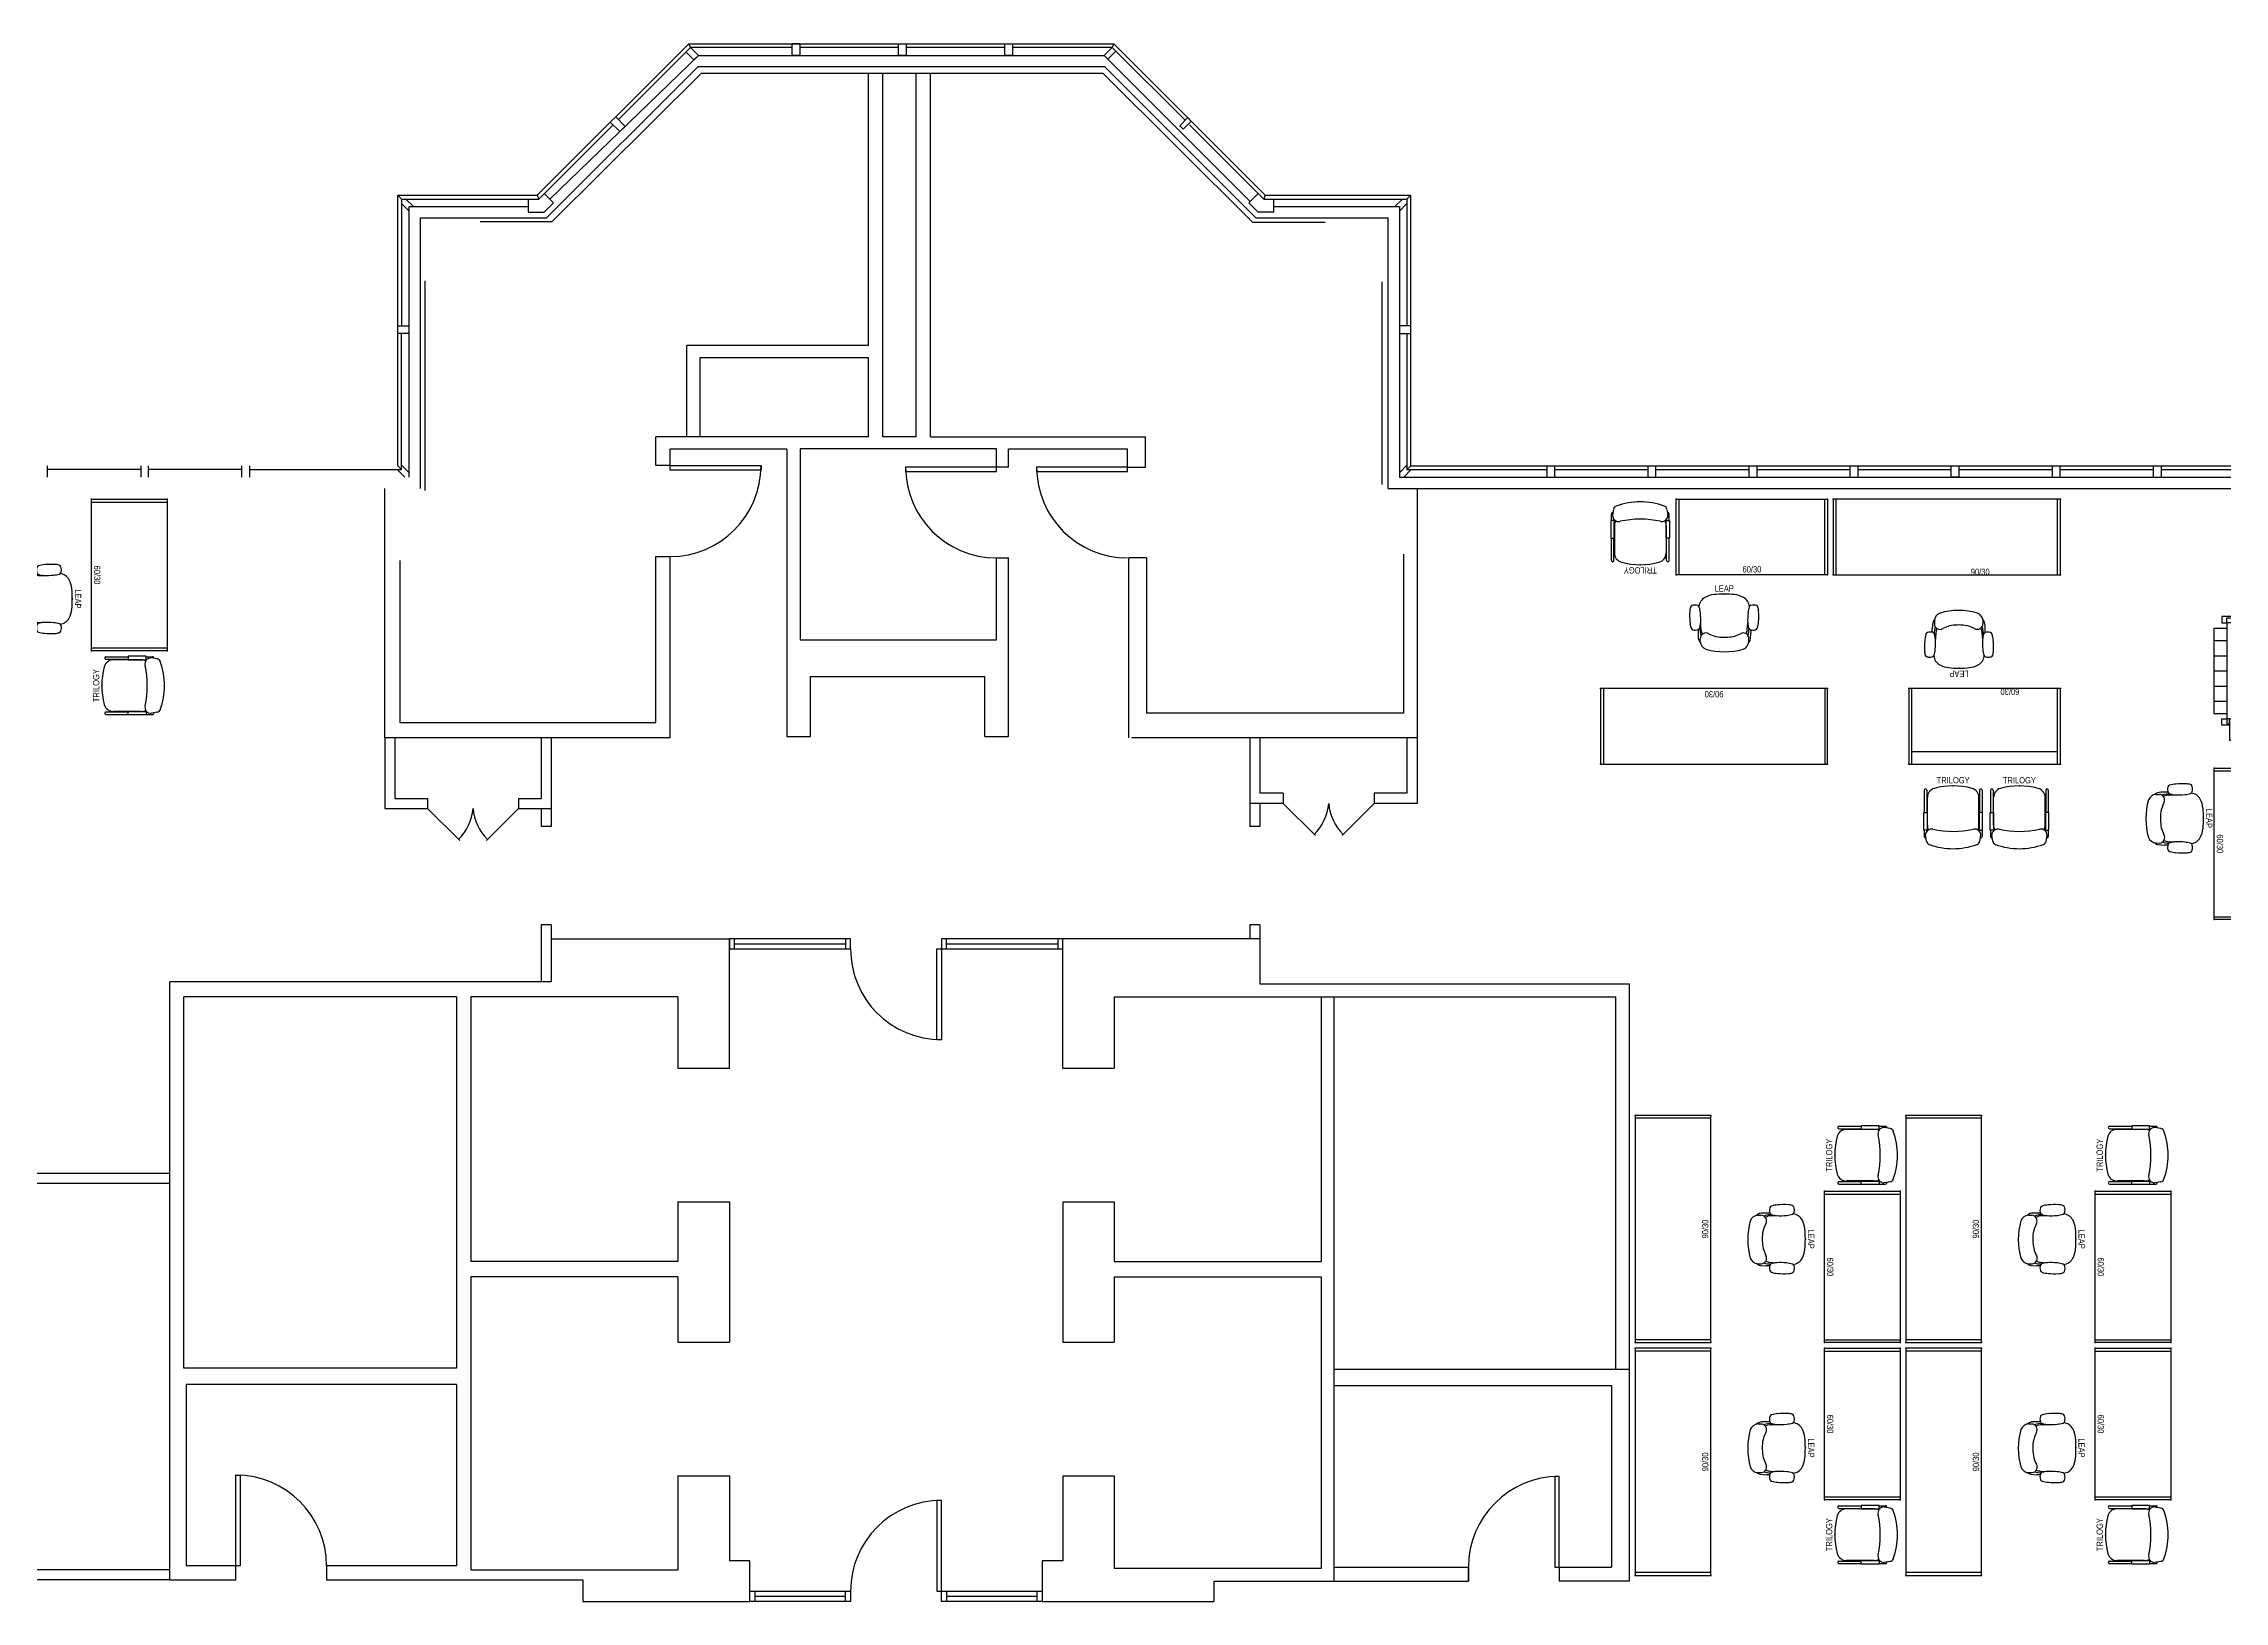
# Model space of a CAD drawing. Header units: inches. Extents: x 0 to 2565, y -97 to 1116.
# Drawn here: x 945 to 1809, y 499 to 1116 of the extents above; entities that cross this region are included whole.
import ezdxf
from ezdxf.enums import TextEntityAlignment as Align

# ---------------------------------------------------------------- set-up
doc = ezdxf.new("R2010")
doc.units = ezdxf.units.IN
doc.header["$MEASUREMENT"] = 0
for name, color, linetype in [('A-DOOR', 5, 'Continuous'), ('A-EQPM-MOVE', 5, 'Continuous'), ('A-EQPM-TEXT', 7, 'Continuous'), ('A-FURN', 1, 'Continuous'), ('A-FURN-P-FREE', 1, 'Continuous'), ('A-FURN-P-FREE-T', 7, 'Continuous'), ('A-FURN-P-SEAT', 1, 'Continuous'), ('A-FURN-P-SEAT-T', 7, 'Continuous'), ('A-GLAZ', 4, 'Continuous'), ('A-WALL-EXTR', 3, 'Continuous'), ('A-WALL-INTR', 3, 'Continuous')]:
    doc.layers.add(name, color=color, linetype=linetype)
doc.styles.add('Notes', font='ARIALN.TTF')
doc.styles.get("Standard").update_dxf_attribs({"font": 'arial.ttf'})

# ---------------------------------------------------------------- blocks, each defined once
blk = doc.blocks.new('P_9283A')
at = {"layer": 'A-FURN-P-FREE'}
for p, q in [((0, 0), (0, -30)), ((90, 0), (0, 0)), ((1.125, -30), (1.125, 0)), ((88.875, -30), (88.875, 0)), ((90, -30), (90, 0)), ((0, -30), (90, -30))]:
    blk.add_line(p, q, dxfattribs=at)
for p in [(0, 0), (90, 0), (0, -30), (90, -30)]:
    blk.add_point(p, dxfattribs=at)
at = {"layer": 'A-FURN-P-FREE-T', "style": 'Notes', "flags": 1}
for tag in ['CAPPN', 'CAPMG', 'CAPMC', 'CAPQT', 'CAPDH', 'CAPGC']:
    blk.add_attdef(tag, (0, 0), '', height=0.001, dxfattribs=at)
at = {"layer": 'A-FURN-P-FREE-T', "style": 'Notes'}
blk.add_attdef('CAPTG', text='', height=2.5, dxfattribs=at).set_placement((45, -29), align=Align.CENTER)
blk = doc.blocks.new('P_9259A')
at = {"layer": 'A-FURN-P-FREE'}
for p, q in [((0, 0), (60, 0)), ((0, -30), (0, 0)), ((1.125, -30), (1.125, 0)), ((58.875, -30), (58.875, 0)), ((60, 0), (60, -30)), ((60, -30), (0, -30))]:
    blk.add_line(p, q, dxfattribs=at)
for p in [(0, 0), (60, 0), (0, -30), (60, -30)]:
    blk.add_point(p, dxfattribs=at)
at = {"layer": 'A-FURN-P-FREE-T', "style": 'Notes', "flags": 1}
for tag in ['CAPPN', 'CAPMG', 'CAPMC', 'CAPQT', 'CAPDH', 'CAPGC']:
    blk.add_attdef(tag, (0, 0), '', height=0.001, dxfattribs=at)
at = {"layer": 'A-FURN-P-FREE-T', "style": 'Notes'}
blk.add_attdef('CAPTG', text='', height=2.5, dxfattribs=at).set_placement((30, -29), align=Align.CENTER)
blk = doc.blocks.new('P_462LEAP9L')
at = {"layer": 'A-FURN-P-SEAT'}
for p, q in [((-10.34375, -14.09375), (-10.34375, -16.90625)), ((-9.21875, -13.4375), (-9.3125, -10.46875)), ((9.15625, -14.0625), (9.34375, -11.46875)), ((10.40625, -17.90625), (10.59375, -15.53125)), ((10.59375, -14.15625), (10.59375, -15.53125)), ((-9.5, -18.875), (-9.5, -17.59375)), ((9.75, -18.875), (9.78125, -17.40625))]:
    blk.add_line(p, q, dxfattribs=at)
for centre, radius, start, end in [((12.28125, -8.46875), 25.98489, 176.57120906, 185.47033084), ((-6.15625, -7.34375), 7.54303, 163.34267626, 176.57131835), ((-12.40625, -5.46875), 1, 110.36924536, 163.34267626), ((-11.5, -7.9375), 3.60212, 75.38580874, 110.3701811), ((-10.84375, -5.40625), 1, 16.20033957, 75.38580874), ((-5.40625, -5.3125), 4.60309, 118.75166333, 175.08959077), ((-22.1875, -8.6875), 12.82375, 5.83463616, 16.20033957), ((-37.0625, -10.21875), 27.76665, 357.45606508, 5.83460842), ((-3.25, -9.21875), 9.05777, 95.41733289, 118.75175895), ((0, -43.46875), 43.46307, 84.58250819, 95.41755829), ((3.25, -9.21875), 9.05777, 61.24823923, 84.58267212), ((5.40625, -5.3125), 4.60309, 4.91041125, 61.24833485), ((37.0625, -10.21875), 27.76665, 174.16539787, 182.54394995), ((22.1875, -8.6875), 12.82375, 163.7996569, 174.16537055), ((10.84375, -5.40625), 1, 104.61419627, 163.7996569), ((11.5, -7.9375), 3.60212, 69.62982391, 104.61419627), ((12.40625, -5.46875), 1, 16.65732704, 69.63075281), ((6.15625, -7.34375), 7.54303, 3.42868602, 16.65732704), ((-12.28125, -8.46875), 25.98489, 354.52965687, 3.42879168), ((0.21875, -9.625), 13.88466, 185.47035816, 195.93930329), ((-12.15625, -13.15625), 1, 195.93930329, 254.01743999), ((-11.46875, -10.6875), 3.57363, 254.01735803, 289.17264221), ((-6.71875, -16.9375), 3.62425, 179.61516483, 221.21343476), ((-10.625, -13.125), 1, 289.17215044, 347.01849784), ((-24.4375, -9.9375), 15.1794, 347.01847052, 354.21563209), ((-3.03125, -14), 6.60861, 172.57800727, 202.01037157), ((-7.25, -17.625), 2.22994, 60.32268713, 179.23734609), ((-4.40625, -13.59375), 4.81682, 178.03851128, 208.27290372), ((1.03125, -0.625), 16.70801, 244.47096655, 257.95397853), ((0, 1.0625), 18.17117, 262.26661462, 281.8116927), ((-1.65625, 1.15625), 18.68013, 286.74199645, 295.60381173), ((7.5625, -17.5625), 2.21245, 4.29278328, 121.46600782), ((3.84375, -13.5625), 5.35026, 336.32575473, 354.35638863), ((24.4375, -9.9375), 15.1794, 185.78436927, 192.98151719), ((2.96875, -14.09375), 6.84958, 340.41810355, 3.21448339), ((10.625, -13.125), 1, 192.98151719, 250.82785093), ((11.46875, -10.6875), 3.57363, 250.82735915, 285.98264334), ((12.15625, -13.15625), 1, 285.98253406, 344.06069808), ((-0.21875, -9.625), 13.88466, 344.06069808, 354.52965687), ((-6, -18.53125), 3.53954, 185.25203799, 248.41993604), ((0.125, 5.125), 27.96808, 254.63207505, 285.36792632), ((6.28125, -18.59375), 3.47662, 290.94032249, 355.38766523), ((7.84375, -17.46875), 2.60135, 315.24921163, 350.23830366)]:
    blk.add_arc(centre, radius, start, end, dxfattribs=at)
blk.add_point((0, 0), dxfattribs=at)
at = {"layer": 'A-FURN-P-SEAT-T', "style": 'Notes'}
blk.add_attdef('CAPTG', text='', height=2.5, dxfattribs=at).set_placement((0, 1), align=Align.CENTER)
at = {"layer": 'A-FURN-P-SEAT-T', "style": 'Notes', "flags": 1}
for tag in ['CAPPN', 'CAPMG', 'CAPMC', 'CAPQT', 'CAPDH', 'CAPGC']:
    blk.add_attdef(tag, (0, 0), '', height=0.001, dxfattribs=at)
blk = doc.blocks.new('P_421482N')
at = {"layer": 'A-FURN-P-SEAT'}
for p, q in [((-11.44, -1.66), (-11.44, -10.5)), ((-10.44, -1.66), (-10.44, -10.5)), ((-10.22, -15.56), (-10.22, -4.62)), ((10.22, -15.56), (10.22, -4.62)), ((10.44, -1.66), (10.44, -10.5)), ((11.44, -1.66), (11.44, -10.5)), ((-11.62, -17.53), (-11.62, -10.5)), ((-11.62, -10.5), (-10.28, -10.5)), ((-10.28, -10.5), (-10.28, -17.53)), ((-10.28, -16.56), (-10.12, -16.53)), ((10.28, -16.56), (10.12, -16.53)), ((10.28, -10.5), (10.28, -17.53)), ((11.62, -10.5), (10.28, -10.5)), ((11.62, -17.53), (11.62, -10.5)), ((-10.28, -17.53), (-11.62, -17.53)), ((-11.44, -17.53), (-11.44, -20.09)), ((-10.56, -21.91), (-10.97, -19.56)), ((-10.44, -17.53), (-10.44, -17.94)), ((10.28, -17.53), (11.62, -17.53)), ((10.44, -17.53), (10.44, -17.94)), ((10.56, -21.91), (10.97, -19.56)), ((11.44, -17.53), (11.44, -20.09))]:
    blk.add_line(p, q, dxfattribs=at)
for centre, radius, start, end in [((0, -28.62), 28.62, 74.81071, 105.18413), ((-10.94, -1.66), 0.498, 359.9928, 180.00719), ((-6.53, -4.56), 3.7, 105.18432, 180.7989), ((6.53, -4.56), 3.7, 359.2011, 74.81568), ((10.94, -1.66), 0.498, 359.9928, 180.00719), ((-8.53, -19.56), 2.46, 77.80758, 179.93267), ((-5.88, -15.56), 4.35, 179.99962, 206.00278), ((0, 19.84), 37.88, 257.80759, 282.19241), ((8.53, -19.56), 2.46, 0.06733, 102.19242), ((5.88, -15.56), 4.35, 333.99721, 0.00038), ((-10.94, -20.09), 0.5, 180.00001, 282.36398), ((-8.97, -21.72), 1.59, 187.74627, 249.92944), ((0, 2.88), 27.75, 249.9202, 290.07048), ((8.97, -21.72), 1.59, 290.07057, 352.25373), ((10.94, -20.09), 0.5, 257.63602, 0)]:
    blk.add_arc(centre, radius, start, end, dxfattribs=at)
blk.add_point((0, 0), dxfattribs=at)
at = {"layer": 'A-FURN-P-SEAT-T', "style": 'Notes'}
blk.add_attdef('CAPTG', text='', height=2.5, dxfattribs=at).set_placement((0, 1), align=Align.CENTER)
at = {"layer": 'A-FURN-P-SEAT-T', "style": 'Notes', "flags": 1}
for tag in ['CAPMC', 'CAPQT', 'CAPDH', 'CAPGC']:
    blk.add_attdef(tag, (0, 0), '', height=0.001, dxfattribs=at)
for tag, p in [('CAPMG', (0, -4.88)), ('CAPPN', (0, -2.65))]:
    blk.add_attdef(tag, text='', height=1.5, dxfattribs=at).set_placement(p, align=Align.CENTER)
blk = doc.blocks.new('P_9259AR')
at = {"layer": 'A-FURN-P-FREE'}
for p, q in [((60, 0), (0, 0)), ((0, 0), (0, -30)), ((1.125, 0), (1.125, -30)), ((58.875, 0), (58.875, -30)), ((60, -30), (60, 0)), ((1.125, -5), (58.875, -5)), ((0, -30), (60, -30))]:
    blk.add_line(p, q, dxfattribs=at)
for p in [(0, 0), (60, 0), (0, -30), (60, -30)]:
    blk.add_point(p, dxfattribs=at)
at = {"layer": 'A-FURN-P-FREE-T', "style": 'Notes', "flags": 1}
for tag in ['CAPPN', 'CAPMG', 'CAPMC', 'CAPQT', 'CAPDH', 'CAPGC']:
    blk.add_attdef(tag, (0, 0), '', height=0.001, dxfattribs=at)
at = {"layer": 'A-FURN-P-FREE-T', "style": 'Notes'}
blk.add_attdef('CAPTG', text='', height=2.5, dxfattribs=at).set_placement((30, -29), align=Align.CENTER)
blk = doc.blocks.new('hp1055cm')
at = {"layer": 'A-EQPM-MOVE'}
for p, q in [((7.5, -1.5), (45.5, -1.5)), ((7.5, -4.5), (45.5, -4.5)), ((7.5, -11.5), (45.5, -11.5)), ((7.5, -16), (45.5, -16)), ((14.5, -21), (14.5, -16)), ((20.5, -21), (20.5, -16)), ((26.5, -21), (26.5, -16)), ((32.5, -21), (32.5, -16)), ((38.5, -21), (38.5, -16))]:
    blk.add_line(p, q, dxfattribs=at)
for points in [[(0, -12), (0, 0), (7.5, 0), (7.5, -12)], [(45.5, -12), (45.5, 0), (54, 0), (54, -12)], [(7.5, -12), (7.5, -16), (5.5, -16), (5.5, -12)], [(9.5, -21), (9.5, -16), (43.5, -16), (43.5, -21)], [(45.5, -12), (45.5, -15), (54, -15), (54, -12)], [(45.5, -15), (45.5, -16), (47.5, -16), (47.5, -15)]]:
    blk.add_lwpolyline(points, close=True, dxfattribs=at)
for points in [[(7.5, 0), (7.5, 6), (5, 6), (5, 0)], [(45.5, 0), (45.5, 6), (48, 6), (48, 0)], [(5, -12), (5, -18), (7.5, -18)], [(7.5, -18), (7.5, -16)], [(48, -15), (48, -18), (45.5, -18)], [(45.5, -18), (45.5, -16)]]:
    blk.add_lwpolyline(points, dxfattribs=at)
at = {"layer": 'A-EQPM-TEXT'}
for s, p in [('HEWLETT PACKARD', (26.5, -6.32)), ('DESIGNJET 1055CM', (26.5, -9.56))]:
    blk.add_text(s, height=2, dxfattribs=at).set_placement(p, align=Align.MIDDLE)

msp = doc.modelspace()

# ---------------------------------------------------------------- linework, layer by layer
at = {"layer": 'A-DOOR'}
for p, q in [((1192.88, 948.57), (1228.88, 948.57)), ((1192.88, 946.82), (1192.88, 948.57)), ((1228.88, 946.82), (1192.88, 946.82)), ((1228.88, 948.57), (1228.88, 946.82)), ((1322.19, 948), (1286.19, 948)), ((1286.19, 948), (1286.19, 946.25)), ((1286.19, 946.25), (1322.19, 946.25)), ((1322.19, 946.25), (1322.19, 948)), ((1374.12, 948), (1338.12, 948)), ((1338.12, 948), (1338.12, 946.25)), ((1338.12, 946.25), (1374.12, 946.25)), ((1374.12, 946.25), (1374.12, 948)), ((1096.75, 812.75), (1109.48, 800.02)), ((1132.75, 812.75), (1120.02, 800.02)), ((1435.87, 814.75), (1448.6, 802.02)), ((1471.88, 814.75), (1459.15, 802.02)), ((1298.62, 721.13), (1298.62, 757.13)), ((1298.62, 757.13), (1300.37, 757.13)), ((1300.37, 757.13), (1300.37, 721.13)), ((1300.37, 721.13), (1298.62, 721.13)), ((1020.67, 512.67), (1020.67, 548.67)), ((1020.67, 548.67), (1022.42, 548.67)), ((1022.42, 548.67), (1022.42, 512.67)), ((1543.5, 548.13), (1543.5, 512.13)), ((1545.25, 548.13), (1543.5, 548.13)), ((1545.25, 512.13), (1545.25, 548.13)), ((1298.62, 538.63), (1298.62, 502.63)), ((1300.37, 538.63), (1298.62, 538.63)), ((1300.37, 502.63), (1300.37, 538.63)), ((1022.42, 512.67), (1020.67, 512.67)), ((1543.5, 512.13), (1545.25, 512.13)), ((1298.62, 502.63), (1300.37, 502.63))]:
    msp.add_line(p, q, dxfattribs=at)
for centre, radius, start, end in [((1192.88, 948.57), 36, 270, 0), ((1322.19, 948), 36, 180, 270), ((1374.12, 948), 36, 180, 270), ((1095.08, 814.42), 19.74, 315, 355.14072), ((1134.42, 814.42), 19.74, 184.85928, 225), ((1434.2, 816.42), 19.74, 315, 355.14072), ((1473.55, 816.42), 19.74, 184.85928, 225), ((1300.37, 757.13), 36, 180, 270), ((1020.67, 512.67), 36, 0, 90), ((1545.25, 512.13), 36, 90, 180), ((1300.37, 502.63), 36, 90, 180)]:
    msp.add_arc(centre, radius, start, end, dxfattribs=at)
at = {"layer": 'A-GLAZ'}
for p, q in [((1200.86, 1114.25), (1200.24, 1115.75)), ((1368.68, 1115.75), (1368.06, 1114.25)), ((1145.22, 1054.08), (1204.04, 1111.07)), ((1200.86, 1114.25), (1172.34, 1085.73)), ((1241.25, 1114.26), (1200.86, 1114.26)), ((1204.04, 1111.07), (1364.88, 1111.07)), ((1283.38, 1114.25), (1244.27, 1114.25)), ((1325.5, 1114.25), (1286.39, 1114.25)), ((1368.06, 1114.25), (1328.52, 1114.25)), ((1369.48, 1112.84), (1366.29, 1109.65)), ((1368.06, 1114.25), (1396.94, 1085.38)), ((1170.21, 1083.6), (1140.8, 1054.19)), ((1398.72, 1083.6), (1428.12, 1054.19)), ((1084.87, 1055.69), (1086.37, 1054.19)), ((1140.16, 1055.69), (1140.78, 1054.19)), ((1146.66, 1052.64), (1142.95, 1056.35)), ((1422.25, 1052.64), (1425.96, 1056.35)), ((1428.75, 1055.69), (1428.12, 1054.19)), ((1486.38, 1055.69), (1484.88, 1054.19)), ((1086.37, 1054.19), (1086.37, 1003.96)), ((1086.37, 1054.19), (1140.78, 1054.19)), ((1089.39, 1049.44), (1086.39, 1052.44)), ((1088.14, 1054.19), (1091.14, 1051.19)), ((1089.39, 1051.19), (1136.73, 1051.19)), ((1136.73, 1048.94), (1136.73, 1054.19)), ((1136.73, 1048.94), (1142.97, 1048.94)), ((1146.66, 1052.64), (1142.96, 1048.94)), ((1422.25, 1052.64), (1425.95, 1048.94)), ((1432.19, 1048.94), (1425.95, 1048.94)), ((1428.12, 1054.19), (1484.88, 1054.19)), ((1432.19, 1048.94), (1432.19, 1054.19)), ((1432.19, 1051.19), (1481.88, 1051.19)), ((1481.88, 1051.19), (1481.87, 944)), ((1484.88, 1054.19), (1484.88, 1003.94)), ((983.1, 947), (946.03, 947)), ((983.1, 948.5), (983.1, 944)), ((1023.16, 947), (986.1, 947)), ((1026.16, 948.5), (1026.16, 944)), ((1026.18, 947), (1086.39, 947)), ((1084.89, 948.5), (1086.39, 947)), ((1486.38, 948.5), (1484.87, 947)), ((1543.4, 948.5), (1543.4, 944)), ((1543.4, 947), (1580.46, 947)), ((1583.46, 948.5), (1583.46, 944)), ((1583.46, 947), (1620.52, 947)), ((1623.52, 948.5), (1623.52, 944)), ((1623.52, 947), (1660.58, 947)), ((1663.58, 948.5), (1663.58, 944)), ((1663.58, 947), (1700.65, 947)), ((1703.65, 948.5), (1703.65, 944)), ((1703.65, 947), (1740.71, 947)), ((1743.71, 948.5), (1743.71, 944)), ((1743.71, 947), (1780.77, 947)), ((1783.77, 948.5), (1783.77, 944)), ((1783.77, 947), (1820.83, 947)), ((1218.38, 757.13), (1218.38, 761.13)), ((1262.37, 761.13), (1262.37, 757.13)), ((1302.37, 757.13), (1302.37, 761.13)), ((1346.5, 761.13), (1346.5, 757.13)), ((1218.38, 759.13), (1262.37, 759.13)), ((1302.37, 759.13), (1346.5, 759.13)), ((1226.38, 502.63), (1226.38, 498.63)), ((1262.37, 498.63), (1262.37, 502.63)), ((1302.37, 502.63), (1302.37, 498.63)), ((1338.37, 498.63), (1338.37, 502.63)), ((1226.38, 500.63), (1262.37, 500.63)), ((1302.37, 500.63), (1338.37, 500.63))]:
    msp.add_line(p, q, dxfattribs=at)
for points in [[(1244.25, 1111.07), (1241.25, 1111.07), (1241.25, 1115.76), (1244.25, 1115.76)], [(1286.38, 1111.05), (1283.38, 1111.05), (1283.38, 1115.75), (1286.38, 1115.75)], [(1328.5, 1111.05), (1325.5, 1111.05), (1325.5, 1115.75), (1328.5, 1115.75)], [(1175.06, 1082.99), (1172.91, 1080.9), (1169.15, 1084.66), (1171.27, 1086.78)], [(1394.81, 1083.26), (1396.23, 1081.84), (1399.41, 1085.03), (1397.99, 1086.44)], [(1481.87, 1003.94), (1481.87, 1000.94), (1486.38, 1000.94), (1486.38, 1003.94)]]:
    msp.add_lwpolyline(points, close=True, dxfattribs=at)
for points in [[(1199.09, 1112.48), (1202.27, 1109.3), (1204.04, 1111.07), (1200.86, 1114.25)], [(1368.06, 1114.25), (1364.88, 1111.07), (1422.78, 1053.17)], [(1089.39, 944), (1089.39, 1051.19)], [(1483.13, 1054.19), (1480.13, 1051.19)], [(1481.88, 1051.19), (1481.88, 1049.44), (1484.88, 1052.44)], [(1089.39, 1000.94), (1084.89, 1000.94), (1084.89, 1003.94), (1089.39, 1003.94)], [(1086.39, 947), (1086.39, 1000.94)], [(1484.87, 1000.94), (1484.87, 947), (1540.4, 947)], [(946.03, 944), (946.03, 948.5)], [(986.1, 944), (986.1, 948.5)], [(1023.16, 944), (1023.16, 948.5)], [(1087.64, 944), (1084.64, 947)], [(1086.39, 948.75), (1089.39, 945.75)], [(1484.87, 948.75), (1481.87, 945.75), (1481.87, 944), (2200.03, 944)], [(1483.62, 944), (1486.62, 947)], [(1540.4, 944), (1540.4, 948.5)], [(1580.46, 944), (1580.46, 948.5)], [(1620.52, 944), (1620.52, 948.5)], [(1660.58, 944), (1660.58, 948.5)], [(1700.65, 944), (1700.65, 948.5)], [(1740.71, 944), (1740.71, 948.5)], [(1780.77, 944), (1780.77, 948.5)], [(1264.37, 761.13), (1216.37, 761.13), (1216.37, 757.13), (1264.37, 757.13)], [(1264.37, 757.13), (1264.37, 761.13)], [(1348.5, 761.13), (1300.37, 761.13), (1300.37, 757.13), (1348.5, 757.13)], [(1348.5, 757.13), (1348.5, 761.13)], [(1264.37, 498.63), (1224.38, 498.63), (1224.38, 502.63), (1264.37, 502.63)], [(1264.37, 502.63), (1264.37, 498.63)], [(1340.37, 498.63), (1300.37, 498.63), (1300.37, 502.63), (1340.37, 502.63)], [(1340.37, 502.63), (1340.37, 498.63)]]:
    msp.add_lwpolyline(points, dxfattribs=at)
at = {"layer": 'A-WALL-EXTR'}
for p, q in [((1140.18, 1055.69), (1200.24, 1115.75)), ((1200.24, 1115.75), (1368.68, 1115.75)), ((1428.75, 1055.69), (1368.68, 1115.75)), ((1143.9, 1046.69), (1203.97, 1106.75)), ((1203.97, 1106.75), (1364.96, 1106.75)), ((1425.02, 1046.69), (1364.96, 1106.75)), ((1084.89, 948.5), (1084.89, 1055.69)), ((1084.89, 1055.69), (1140.18, 1055.69)), ((1428.75, 1055.69), (1486.38, 1055.69)), ((1486.38, 948.5), (1486.38, 1055.69)), ((1093.89, 939.5), (1093.89, 1046.69)), ((1093.89, 1046.69), (1143.9, 1046.69)), ((1425.02, 1046.69), (1477.38, 1046.69)), ((1477.38, 939.5), (1477.38, 1046.69)), ((1486.38, 948.5), (2204.53, 948.5)), ((1477.38, 939.5), (2195.53, 939.5))]:
    msp.add_line(p, q, dxfattribs=at)
at = {"layer": 'A-WALL-INTR'}
for p, q in [((1146.15, 1045.25), (1205.15, 1103.88)), ((1364.48, 1103.88), (1205.15, 1103.88)), ((1271.5, 996.13), (1271.5, 1103.88)), ((1277.12, 960), (1277.12, 1103.88)), ((1290.38, 960), (1290.38, 1103.88)), ((1296, 960), (1296, 1103.88)), ((1423.76, 1044.95), (1364.48, 1103.88)), ((1117.5, 1045.25), (1146.15, 1045.25)), ((1452.53, 1044.95), (1423.76, 1044.95)), ((1095.62, 1021.75), (1095.62, 938.75)), ((1474.91, 1021.45), (1474.91, 941.07)), ((1271.5, 996.13), (1199.5, 996.13)), ((1199.5, 960), (1199.5, 996.13)), ((1271.5, 991.25), (1204.62, 991.25)), ((1204.62, 991.25), (1204.62, 960)), ((1271.5, 960), (1271.5, 991.25)), ((1187.25, 948.63), (1187.25, 960)), ((1271.5, 960), (1187.25, 960)), ((1290.38, 960), (1277.12, 960)), ((1296, 960), (1381.25, 960)), ((1381.25, 948), (1381.25, 960)), ((1192.88, 948.63), (1192.88, 955.13)), ((1239.12, 955.13), (1192.88, 955.13)), ((1239.12, 955.13), (1239.12, 841.25)), ((1244.44, 955.25), (1244.44, 879.5)), ((1322.19, 955.25), (1244.44, 955.25)), ((1322.19, 948), (1322.19, 955.25)), ((1327, 955.25), (1374.12, 955.25)), ((1327, 948), (1327, 955.25)), ((1374.12, 948), (1374.12, 955.25)), ((1192.88, 948.63), (1187.25, 948.63)), ((1327, 948), (1322.19, 948)), ((1374.12, 948), (1381.25, 948)), ((1703.65, 944), (1700.65, 944)), ((1079.75, 840.75), (1079.75, 939.5)), ((1488.88, 939.5), (1488.88, 840.75)), ((1085.81, 846.62), (1085.81, 911)), ((1187.25, 846.62), (1187.25, 912.63)), ((1187.25, 912.63), (1192.88, 912.63)), ((1192.88, 840.75), (1192.88, 912.63)), ((1322.19, 879.5), (1322.19, 912)), ((1322.19, 912), (1327, 912)), ((1327, 841.25), (1327, 912)), ((1374.62, 840.75), (1374.62, 912)), ((1381.63, 912), (1374.62, 912)), ((1381.63, 912), (1381.63, 850.57)), ((1483.53, 913.45), (1483.53, 850.57)), ((1244.44, 879.5), (1322.19, 879.5)), ((1248.5, 841.25), (1248.5, 865)), ((1248.5, 865), (1317.62, 865)), ((1317.62, 841.25), (1317.62, 865)), ((1483.53, 850.57), (1381.63, 850.57)), ((1192.88, 840.75), (1079.75, 840.75)), ((1079.75, 840.75), (1079.75, 812.75)), ((1083.75, 840.75), (1083.75, 816.75)), ((1187.25, 846.62), (1085.81, 846.62)), ((1141.75, 840.75), (1141.75, 816.75)), ((1145.75, 840.75), (1145.75, 812.75)), ((1239.12, 841.25), (1248.5, 841.25)), ((1317.62, 841.25), (1327, 841.25)), ((1488.88, 840.75), (1375.75, 840.75)), ((1422.62, 840.75), (1422.62, 814.75)), ((1426.62, 840.75), (1426.62, 818.75)), ((1484.87, 840.75), (1484.87, 818.75)), ((1488.88, 840.75), (1488.88, 814.75)), ((1079.75, 812.75), (1096.75, 812.75)), ((1083.75, 816.75), (1096.75, 816.75)), ((1096.75, 816.75), (1096.75, 812.75)), ((1132.75, 816.75), (1132.75, 812.75)), ((1132.75, 816.75), (1141.75, 816.75)), ((1132.75, 812.75), (1145.75, 812.75)), ((1141.75, 812.75), (1141.75, 805.63)), ((1145.75, 812.75), (1145.75, 805.63)), ((1435.87, 814.75), (1422.62, 814.75)), ((1422.62, 814.75), (1422.62, 805.63)), ((1435.87, 818.75), (1426.62, 818.75)), ((1426.62, 814.75), (1426.62, 805.63)), ((1435.87, 818.75), (1435.87, 814.75)), ((1471.88, 818.75), (1471.88, 814.75)), ((1484.87, 818.75), (1471.88, 818.75)), ((1488.88, 814.75), (1471.88, 814.75)), ((1145.75, 805.63), (1141.75, 805.63)), ((1426.62, 805.63), (1422.62, 805.63)), ((1145.75, 766.63), (1141.75, 766.63)), ((1141.75, 766.63), (1141.75, 744.13)), ((1145.75, 766.63), (1145.75, 761.13)), ((1145.75, 761.13), (1145.75, 744.13)), ((1145.75, 761.13), (1216.37, 761.13)), ((1216.37, 709.88), (1216.37, 761.13)), ((1426.62, 761.13), (1348.5, 761.13)), ((1348.5, 709.88), (1348.5, 761.13)), ((1426.62, 766.63), (1422.62, 766.63)), ((1422.62, 766.63), (1422.62, 761.13)), ((1426.62, 766.63), (1426.62, 761.13)), ((1426.62, 761.13), (1426.62, 743.25)), ((1145.75, 744.13), (994.62, 744.13)), ((994.62, 507.13), (994.62, 744.13)), ((1000.12, 591), (1000.12, 738.13)), ((1108.12, 738.13), (1000.12, 738.13)), ((1108.12, 738.13), (1108.12, 591)), ((1113.87, 738.13), (1113.87, 633.25)), ((1195.87, 738.13), (1113.87, 738.13)), ((1195.87, 738.13), (1195.87, 709.88)), ((1368.88, 738.13), (1567.62, 738.13)), ((1368.88, 738.13), (1368.88, 709.88)), ((1426.62, 743.25), (1573.12, 743.25)), ((1450.88, 738.13), (1450.88, 633.25)), ((1455.88, 738.13), (1455.88, 506.63)), ((1567.62, 590.63), (1567.62, 738.13)), ((1573.12, 506.63), (1573.12, 743.25)), ((1195.87, 709.88), (1216.37, 709.88)), ((1348.5, 709.88), (1368.88, 709.88)), ((994.62, 668.13), (923.44, 668.13)), ((994.62, 664.13), (923.44, 664.13)), ((1195.87, 656.88), (1195.87, 633.25)), ((1195.87, 656.88), (1216.37, 656.88)), ((1216.37, 656.88), (1216.37, 601.38)), ((1348.5, 656.88), (1348.5, 601.38)), ((1348.5, 656.88), (1368.88, 656.88)), ((1368.88, 656.88), (1368.88, 633.25)), ((1195.87, 633.25), (1113.87, 633.25)), ((1368.88, 633.25), (1450.88, 633.25)), ((1113.87, 627.25), (1113.87, 511.13)), ((1195.87, 627.25), (1113.87, 627.25)), ((1195.87, 627.25), (1195.87, 601.38)), ((1368.88, 627.25), (1450.88, 627.25)), ((1368.88, 627.25), (1368.88, 601.38)), ((1450.88, 627.25), (1450.88, 511.63)), ((1195.87, 601.38), (1216.37, 601.38)), ((1348.5, 601.38), (1368.88, 601.38)), ((1108.12, 591), (1000.12, 591)), ((1455.88, 590.63), (1573.12, 590.63)), ((1108.12, 584.54), (1001, 584.54)), ((1001, 584.54), (1001, 512.67)), ((1108.12, 584.54), (1108.12, 512.67)), ((1455.88, 584.13), (1566, 584.13)), ((1566, 584.13), (1566, 512.13)), ((1195.87, 548.38), (1195.87, 511.13)), ((1195.87, 548.38), (1216.37, 548.38)), ((1216.37, 548.38), (1216.37, 514.63)), ((1348.5, 548.38), (1348.5, 514.63)), ((1348.5, 548.38), (1368.88, 548.38)), ((1368.88, 548.38), (1368.88, 511.63)), ((994.62, 511.13), (881.44, 511.13)), ((1020.67, 512.67), (1001, 512.67)), ((1020.67, 507.13), (1020.67, 512.67)), ((1108.12, 512.67), (1056.67, 512.67)), ((1056.67, 512.67), (1056.67, 507.13)), ((1113.87, 511.13), (1195.87, 511.13)), ((1224.38, 514.63), (1216.37, 514.63)), ((1224.38, 498.63), (1224.38, 514.63)), ((1340.37, 514.63), (1340.37, 498.63)), ((1348.5, 514.63), (1340.37, 514.63)), ((1450.88, 511.63), (1368.88, 511.63)), ((1455.88, 512.13), (1509.25, 512.13)), ((1509.25, 512.13), (1509.25, 506.63)), ((1509.25, 506.63), (1509.25, 512.13)), ((1545.25, 512.13), (1566, 512.13)), ((1545.25, 512.13), (1545.25, 506.63)), ((1545.25, 512.13), (1545.25, 506.63)), ((994.62, 507.13), (522.5, 507.13)), ((994.62, 507.13), (1020.67, 507.13)), ((1056.67, 507.13), (1158.25, 507.13)), ((1158.25, 507.13), (1158.25, 498.63)), ((1408.38, 506.63), (1509.25, 506.63)), ((1408.38, 506.63), (1408.38, 498.63)), ((1573.12, 506.63), (1545.25, 506.63)), ((1158.25, 498.63), (1224.38, 498.63)), ((1340.37, 498.63), (1408.38, 498.63))]:
    msp.add_line(p, q, dxfattribs=at)

# ---------------------------------------------------------------- block references
at = {"layer": 'A-EQPM-TEXT', "rotation": 270}
msp.add_blockref('hp1055cm', (1825.87, 893.75), dxfattribs=at)
at = {"layer": 'A-FURN'}
for name, p, rotation, values in [('P_9259A', (993.5, 935.25), 270, {'CAPTG': '60/30'}), ('P_421482N', (1577.36, 909.34), 180, {'CAPTG': 'TRILOGY'}), ('P_462LEAP9L', (955.92, 895.77), 270, {'CAPTG': 'LEAP'}), ('P_462LEAP9L', (1703.7, 868.34), 180, {'CAPTG': 'LEAP'}), ('P_421482N', (967.59, 861.42), 90, {'CAPTG': 'TRILOGY'}), ('P_9283A', (1651.62, 830.25), 180, {'CAPTG': '90/30'}), ('P_462LEAP9L', (1800.6, 808.83), 270, {'CAPTG': 'LEAP'}), ('P_9259A', (1834.87, 828.75), 270, {'CAPTG': '60/30'}), ('P_9283A', (1575.37, 601.13), 90, {'CAPTG': '90/30'}), ('P_421482N', (1654.46, 675.39), 90, {'CAPTG': 'TRILOGY'}), ('P_9283A', (1682.62, 601.13), 90, {'CAPTG': '90/30'}), ('P_421482N', (1761.71, 675.39), 90, {'CAPTG': 'TRILOGY'}), ('P_9259A', (1680.37, 661.13), 270, {'CAPTG': '60/30'}), ('P_9259A', (1787.62, 661.13), 270, {'CAPTG': '60/30'}), ('P_462LEAP9L', (1642.8, 642.12), 270, {'CAPTG': 'LEAP'}), ('P_462LEAP9L', (1750.05, 642.12), 270, {'CAPTG': 'LEAP'}), ('P_9283A', (1575.37, 508.88), 90, {'CAPTG': '90/30'}), ('P_9259A', (1680.37, 598.88), 270, {'CAPTG': '60/30'}), ('P_9283A', (1682.62, 508.88), 90, {'CAPTG': '90/30'}), ('P_9259A', (1787.62, 598.88), 270, {'CAPTG': '60/30'}), ('P_462LEAP9L', (1642.8, 559.4), 270, {'CAPTG': 'LEAP'}), ('P_462LEAP9L', (1750.05, 559.4), 270, {'CAPTG': 'LEAP'}), ('P_421482N', (1654.46, 525.04), 90, {'CAPTG': 'TRILOGY'}), ('P_421482N', (1761.71, 525.04), 90, {'CAPTG': 'TRILOGY'})]:
    msp.add_blockref(name, p, dxfattribs=dict(at, rotation=rotation)).add_auto_attribs(values)
for name, p, values in [('P_9259A', (1591.62, 935.25), {'CAPTG': '60/30'}), ('P_462LEAP9L', (1610.63, 897.67), {'CAPTG': 'LEAP'}), ('P_421482N', (1701.37, 821.69), {'CAPTG': 'TRILOGY'}), ('P_421482N', (1727.63, 821.69), {'CAPTG': 'TRILOGY'})]:
    msp.add_blockref(name, p, dxfattribs=at).add_auto_attribs(values)
ref = msp.add_blockref('P_9283A', (1653.87, 935.25), dxfattribs=at)
ref.add_attrib('CAPTG', '90/30', dxfattribs={"layer": 'A-FURN-P-FREE-T', "height": 2.5, "style": 'Notes'}).set_placement((1712.1, 905.25), align=Align.CENTER)
ref = msp.add_blockref('P_9259AR', (1743.87, 830.25), dxfattribs=dict(at, rotation=180))
ref.add_attrib('CAPTG', '60/30', dxfattribs={"layer": 'A-FURN-P-FREE-T', "height": 2.5, "rotation": 180, "style": 'Notes'}).set_placement((1723.87, 860.25), align=Align.CENTER)

doc.saveas('drawing.dxf')
